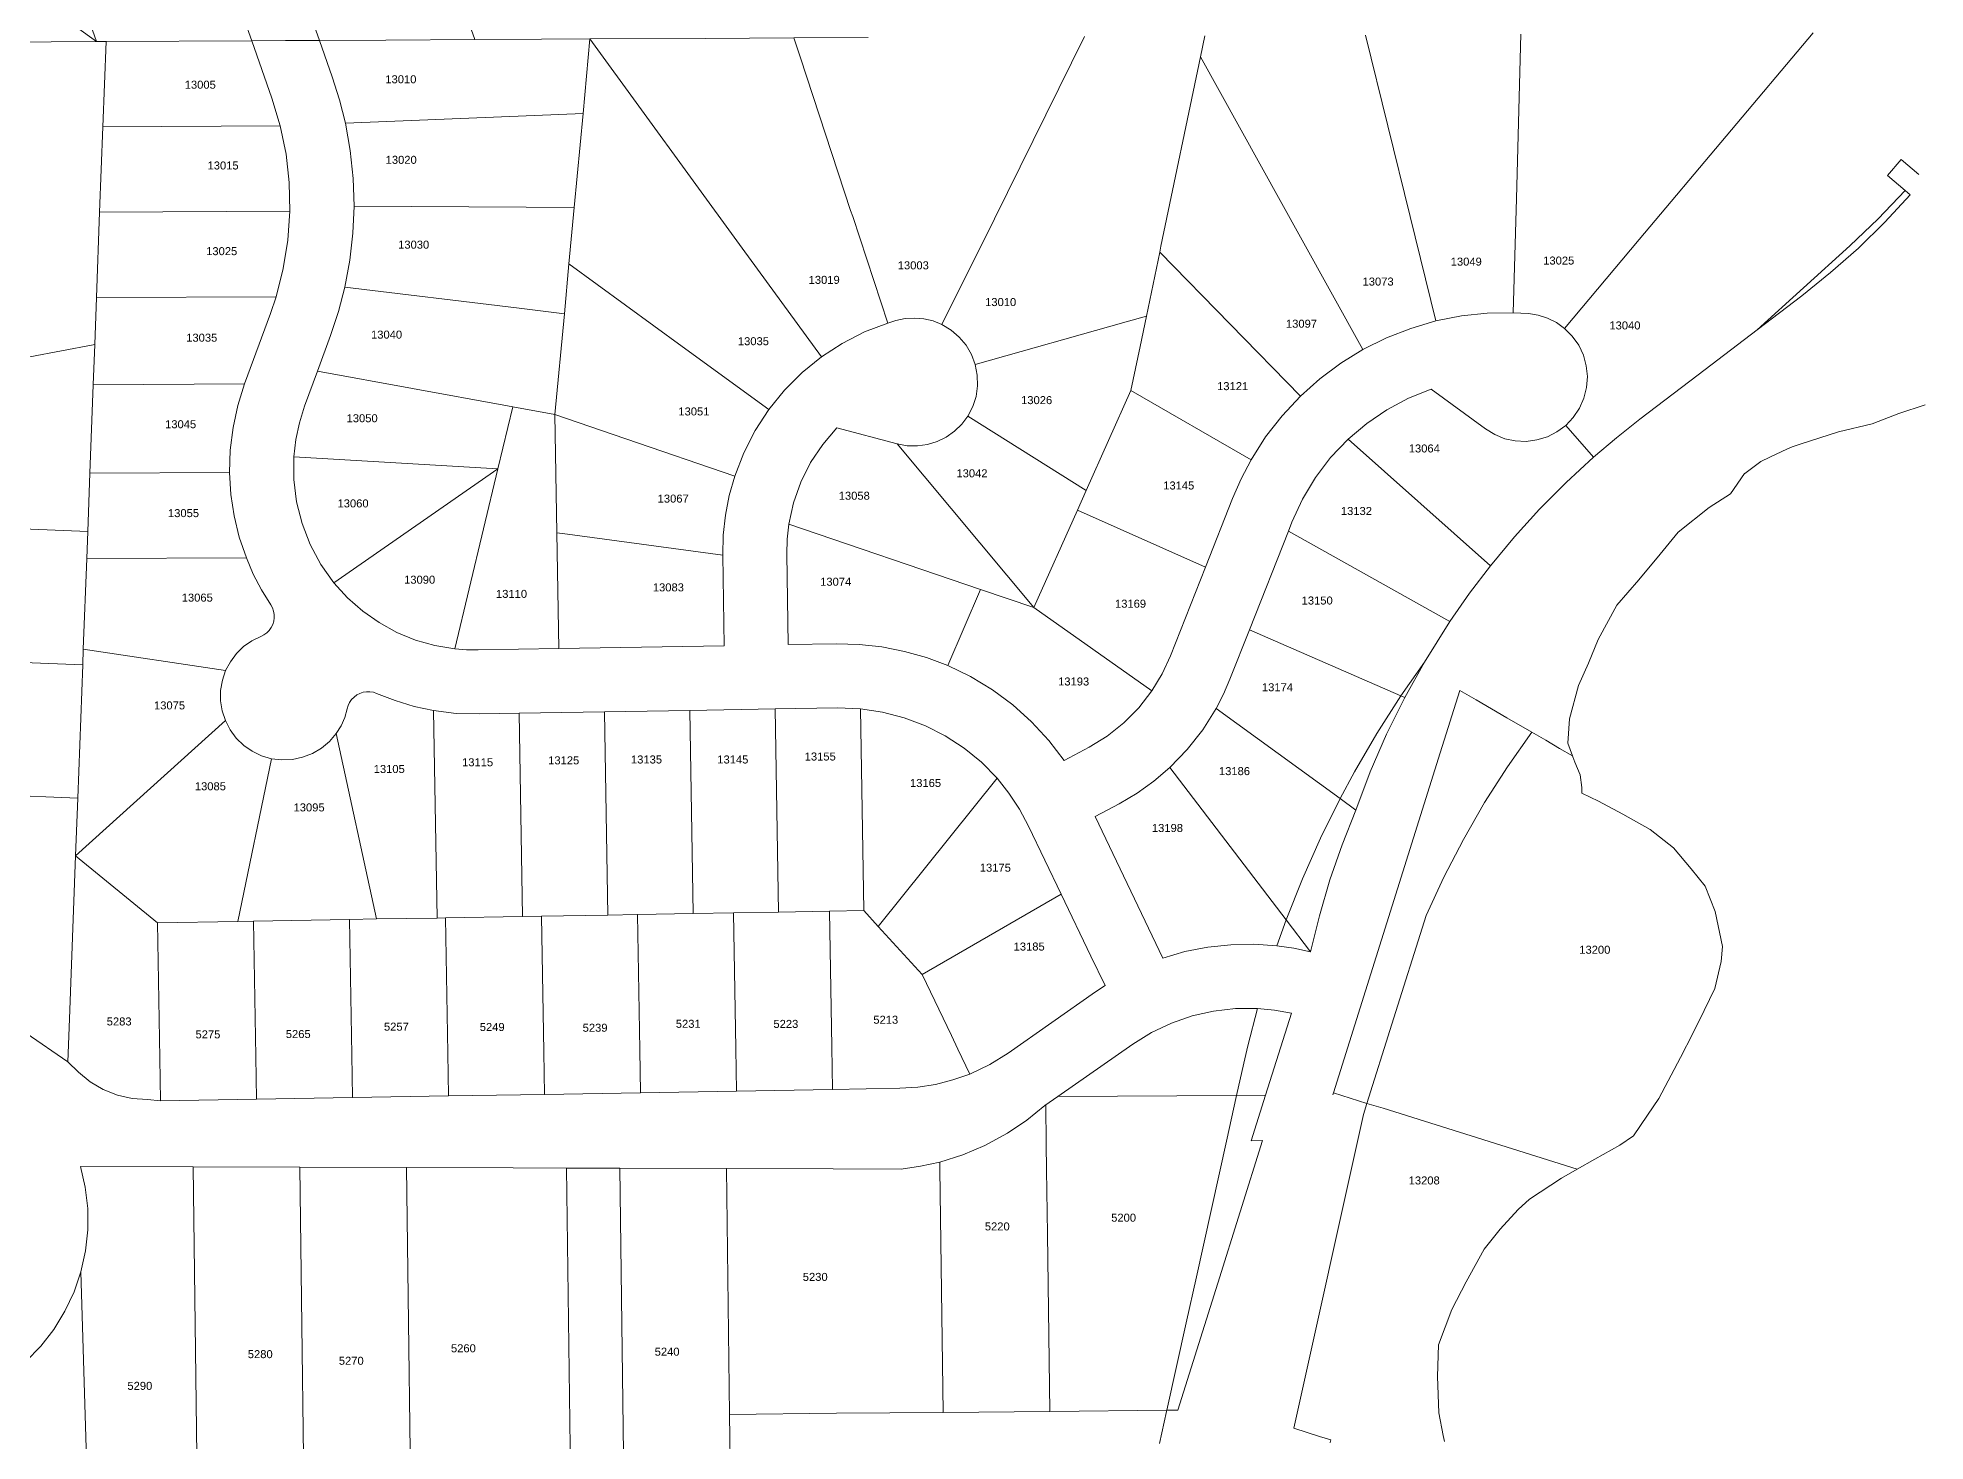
# Model space of a CAD drawing. Header units: feet. Extents: x 865220 to 2843873, y -2240498 to 972474.
# Drawn here: x 2839183 to 2840951, y 969773 to 971089 of the extents above; entities that cross this region are included whole.
import ezdxf
from ezdxf.enums import TextEntityAlignment as Align

# ---------------------------------------------------------------- set-up
doc = ezdxf.new("R2010")
doc.units = ezdxf.units.FT
doc.header["$LTSCALE"] = 0.015
doc.header["$MEASUREMENT"] = 0
doc.layers.add('Dakota County Addresses', color=7, linetype='Continuous', lineweight=5)
doc.layers.add('Dakota County Parcels', color=7, linetype='Continuous', lineweight=5)
doc.styles.add('Dimensions 100', font='arial.ttf')

# ---------------------------------------------------------------- blocks, each defined once
blk = doc.blocks.new('ACMAP_ANN_TEMPLATE_Dakota County Addresses')
at = {"layer": 'Dakota County Addresses', "style": 'Dimensions 100'}
blk.add_attdef('DakotaCountyAddress', text='', height=50, dxfattribs=at).set_placement((0, 0), align=Align.CENTER)

msp = doc.modelspace()

# ---------------------------------------------------------------- linework, layer by layer
at = {"layer": 'Dakota County Parcels', "lineweight": 5}
for p, q in [((2839004.1, 971254.8), (2839237.6, 971085.1)), ((2839342, 971202.5), (2839383.1, 971085.9)), ((2839552.5, 971199.3), (2839592.1, 971086.9)), ((2839212.3, 971156.8), (2839237.6, 971085.1)), ((2839422.8, 971153.6), (2839446.6, 971086.2)), ((2839094.6, 971084.4), (2839195.2, 971084.9)), ((2839195.2, 971084.9), (2839237.6, 971085.1)), ((2839237.6, 971085.1), (2839246, 971085.2)), ((2839243.6, 971005.2), (2839246.6, 971085.2)), ((2839402.1, 971032.1), (2839383.1, 971085.9)), ((2839446.6, 971086.2), (2839508.9, 971086.5)), ((2839446.6, 971086.2), (2839458.6, 971052)), ((2839508.9, 971086.5), (2839592.1, 971086.9)), ((2839700, 971087.5), (2839693.6, 971017.8)), ((2839700, 971087.5), (2839842.9, 970891.4)), ((2839808.2, 971088.1), (2839891.1, 971088.5)), ((2839891.1, 971088.5), (2839960.8, 971088.8)), ((2840079.1, 970919.1), (2840163.6, 971089.9)), ((2840276.4, 971090.5), (2840272.3, 971070.7)), ((2839402.1, 971032.1), (2839409.9, 971006)), ((2839693.6, 971017.8), (2839685.3, 970929.6)), ((2839240.6, 970925.1), (2839243.6, 971005.2)), ((2839243.6, 971005.2), (2839409.9, 971006)), ((2840929, 970974.7), (2840916, 970959.5)), ((2840916, 970959.5), (2840932.5, 970945.4)), ((2840945.6, 970960.4), (2840929, 970974.7)), ((2840932.5, 970945.4), (2840937.2, 970941.3)), ((2839237.6, 970845.1), (2839240.6, 970925.1)), ((2839240.6, 970925.1), (2839418.9, 970926.1)), ((2839685.3, 970929.6), (2839680.4, 970876.8)), ((2839946.3, 970921), (2839979.1, 970821.3)), ((2839842.9, 970891.4), (2839917.1, 970789.5)), ((2840234.1, 970887.6), (2840221.6, 970827.6)), ((2840235.2, 970893.2), (2840234.1, 970887.6)), ((2840365.9, 970752.7), (2840234.1, 970887.6)), ((2840793.8, 970814.8), (2840880.8, 970893.5)), ((2839680.4, 970876.8), (2839676.1, 970830)), ((2839236, 970801.1), (2839237.6, 970845.1)), ((2839237.6, 970845.1), (2839406, 970846)), ((2839406, 970846), (2839400.7, 970830.3)), ((2840793.8, 970814.8), (2840835.8, 970846.8)), ((2839400.7, 970830.3), (2839376.4, 970764.2)), ((2839676.1, 970830), (2839667.3, 970735.7)), ((2839979.1, 970821.3), (2839986.7, 970823.6)), ((2840221.6, 970827.6), (2840215.7, 970799.3)), ((2840565.4, 970830.9), (2840579.5, 970830.2)), ((2839234.6, 970800.8), (2838918.6, 970741.5)), ((2839234.6, 970800.8), (2839236, 970801.1)), ((2839234.6, 970763.5), (2839236, 970801.1)), ((2839457, 970809.6), (2839444.8, 970776.3)), ((2840215.7, 970799.3), (2840207.1, 970758.1)), ((2840793.8, 970814.8), (2840738.8, 970772.9)), ((2839231.5, 970680.5), (2839234.6, 970763.5)), ((2839234.6, 970763.5), (2839376.4, 970764.2)), ((2839444.8, 970776.3), (2839432.7, 970743.5)), ((2839444.8, 970776.3), (2839622.9, 970743.8)), ((2840683.9, 970731.1), (2840738.8, 970772.9)), ((2840207.1, 970758.1), (2840165.2, 970664.4)), ((2840319.7, 970693.2), (2840207.1, 970758.1)), ((2840539.3, 970722), (2840488.4, 970759.4)), ((2839613.9, 970684.6), (2839627.9, 970742.9)), ((2839622.9, 970743.8), (2839627.9, 970742.9)), ((2839627.9, 970742.9), (2839667.3, 970735.7)), ((2839669.2, 970624.8), (2839667.3, 970735.7)), ((2840054.2, 970734.1), (2840165.2, 970664.4)), ((2840901.6, 970726.9), (2840926.6, 970736.6)), ((2840926.6, 970736.6), (2840951.5, 970744.5)), ((2839988, 970708.1), (2839931.6, 970723.1)), ((2840410.5, 970712.4), (2840543.9, 970593.7)), ((2840614.5, 970725.3), (2840640.7, 970695.6)), ((2840835.3, 970708.1), (2840870.2, 970719.2)), ((2840870.2, 970719.2), (2840901.6, 970726.9)), ((2839613.9, 970684.6), (2839422.7, 970695.8)), ((2839988, 970708.1), (2840116.2, 970554.7)), ((2840797.3, 970691.5), (2840805.9, 970695.5)), ((2840805.9, 970695.5), (2840822.3, 970703.3)), ((2840822.3, 970703.3), (2840826.6, 970705.3)), ((2840826.6, 970705.3), (2840835.3, 970708.1)), ((2839229.4, 970625.9), (2839231.5, 970680.5)), ((2839231.5, 970680.5), (2839362.3, 970681.1)), ((2839460.2, 970577.8), (2839613.9, 970684.6)), ((2839573.5, 970515.9), (2839613.9, 970684.6)), ((2840768.9, 970661.2), (2840782.2, 970680.3)), ((2840782.2, 970680.3), (2840782.3, 970680.4)), ((2840782.3, 970680.4), (2840797.3, 970691.5)), ((2840165.2, 970664.4), (2840156.9, 970645.8)), ((2840749, 970648.5), (2840768.9, 970661.2)), ((2838851.2, 970641), (2839229.4, 970625.9)), ((2840156.9, 970645.8), (2840116.2, 970554.7)), ((2840276.9, 970592.6), (2840156.9, 970645.8)), ((2840276.9, 970592.6), (2840302.1, 970656.8)), ((2840719.8, 970625.2), (2840749, 970648.5)), ((2839228.5, 970600.5), (2839229.4, 970625.9)), ((2839671, 970516.2), (2839669.2, 970624.8)), ((2839669.2, 970624.8), (2839679.2, 970623.5)), ((2839679.2, 970623.5), (2839824.6, 970603.8)), ((2840066, 970571.7), (2839886.4, 970632.7)), ((2840318.2, 970533.9), (2840354.6, 970626.3)), ((2840354.6, 970626.3), (2840358, 970634.8)), ((2840354.6, 970626.3), (2840506, 970541.6)), ((2840702.9, 970604.6), (2840719.8, 970625.2)), ((2839886, 970519.9), (2839884.5, 970604.8)), ((2840683.2, 970580.7), (2840702.9, 970604.6)), ((2839225.3, 970515.7), (2839228.5, 970600.5)), ((2839228.5, 970600.5), (2839378.1, 970601.2)), ((2839826, 970518.8), (2839824.6, 970603.8)), ((2840244.1, 970509.4), (2840276.9, 970592.6)), ((2840066, 970571.7), (2840035.4, 970500.2)), ((2840116.2, 970554.7), (2840066, 970571.7)), ((2840662.5, 970556.8), (2840683.2, 970580.7)), ((2840116.2, 970554.7), (2840226.8, 970476.6)), ((2840644.8, 970524.6), (2840662.5, 970556.8)), ((2840299.9, 970487.4), (2840318.2, 970533.9)), ((2840318.2, 970533.9), (2840460, 970471.8)), ((2840482.1, 970503.5), (2840506, 970541.6)), ((2838787.3, 970518.5), (2839224.8, 970501)), ((2839224.8, 970501), (2839225.3, 970515.7)), ((2839225.3, 970515.7), (2839358.7, 970495.6)), ((2839595.2, 970514.9), (2839671, 970516.2)), ((2839671, 970516.2), (2839826, 970518.8)), ((2839931, 970520.6), (2839886, 970519.9)), ((2840635.9, 970502.6), (2840644.8, 970524.6)), ((2839220.1, 970376.1), (2839224.8, 970501)), ((2840460, 970471.8), (2840482.1, 970503.5)), ((2840463.6, 970470.3), (2840482.1, 970503.5)), ((2840626.5, 970481.6), (2840635.9, 970502.6)), ((2840618.1, 970450.5), (2840626.5, 970481.6)), ((2840460, 970471.8), (2840463.6, 970470.3)), ((2839218.1, 970322.1), (2839358.4, 970448.7)), ((2839553.6, 970458.2), (2839556.9, 970263.7)), ((2839596.2, 970454.9), (2839633.7, 970455.6)), ((2839633.7, 970455.6), (2839713.7, 970456.9)), ((2839633.7, 970455.6), (2839636.9, 970265.1)), ((2839713.7, 970456.9), (2839793.6, 970458.3)), ((2839713.7, 970456.9), (2839716.9, 970266.5)), ((2839793.6, 970458.3), (2839873.6, 970459.7)), ((2839793.6, 970458.3), (2839796.9, 970267.8)), ((2839873.6, 970459.7), (2839932, 970460.7)), ((2839873.6, 970459.7), (2839876.9, 970269.2)), ((2839953.6, 970459.8), (2839932, 970460.7)), ((2839956.8, 970270.6), (2839953.6, 970459.8)), ((2840287, 970460.1), (2840403.1, 970375.6)), ((2840559.3, 970451.4), (2840582.7, 970437.8)), ((2840616.5, 970427.4), (2840618.1, 970450.5)), ((2839462.4, 970436.6), (2839500.2, 970262.8)), ((2840582.7, 970437.8), (2840595.8, 970430.3)), ((2840595.8, 970430.3), (2840608.8, 970422.7)), ((2840620.9, 970415.7), (2840616.5, 970427.4)), ((2839401.6, 970413), (2839370.1, 970260.5)), ((2840144.6, 970411.4), (2840167.8, 970423.7)), ((2840608.8, 970422.7), (2840620.9, 970415.7)), ((2840621.3, 970414.8), (2840620.9, 970415.7)), ((2840623.2, 970409.6), (2840621.3, 970414.8)), ((2840628.1, 970398), (2840623.2, 970409.6)), ((2839970.3, 970255.8), (2840081.6, 970394.6)), ((2840243.5, 970404.6), (2840352.5, 970261.9)), ((2840403.1, 970375.6), (2840416.6, 970400.7)), ((2840629.7, 970386.1), (2840628.1, 970398)), ((2839025.8, 970383.9), (2839220.1, 970376.1)), ((2839218.1, 970322.1), (2839220.1, 970376.1)), ((2840403.1, 970375.6), (2840417.7, 970364.9)), ((2840629.5, 970380.7), (2840629.7, 970386.1)), ((2840645.3, 970373.3), (2840629.5, 970380.7)), ((2840173.5, 970358.8), (2840196.1, 970370.8)), ((2840236.9, 970226.2), (2840173.5, 970358.8)), ((2840668.1, 970361), (2840645.3, 970373.3)), ((2840693.8, 970346.5), (2840668.1, 970361)), ((2840141.7, 970286.1), (2840111.2, 970349.9)), ((2840715.4, 970329.4), (2840693.8, 970346.5)), ((2839212.4, 970169.1), (2839218.1, 970322.1)), ((2839218.1, 970322.1), (2839294.8, 970259.3)), ((2840732.1, 970309.9), (2840715.4, 970329.4)), ((2840745.2, 970293.5), (2840732.1, 970309.9)), ((2840141.7, 970286.1), (2840011.5, 970210.8)), ((2840141.7, 970286.1), (2840169.6, 970227.9)), ((2840754.6, 970269.8), (2840745.2, 970293.5)), ((2839796.9, 970267.8), (2839834.6, 970268.5)), ((2839834.6, 970268.5), (2839876.9, 970269.2)), ((2839876.9, 970269.2), (2839924.6, 970270)), ((2839924.6, 970270), (2839956.8, 970270.6)), ((2839956.8, 970270.6), (2839970.3, 970255.8)), ((2840761.4, 970237), (2840754.6, 970269.8)), ((2839294.8, 970259.3), (2839370.1, 970260.5)), ((2839370.1, 970260.5), (2839384.7, 970260.8)), ((2839384.7, 970260.8), (2839474.7, 970262.3)), ((2839474.7, 970262.3), (2839500.2, 970262.8)), ((2839500.2, 970262.8), (2839556.9, 970263.7)), ((2839556.9, 970263.7), (2839564.7, 970263.9)), ((2839564.7, 970263.9), (2839636.9, 970265.1)), ((2839636.9, 970265.1), (2839654.7, 970265.4)), ((2839654.7, 970265.4), (2839716.9, 970266.5)), ((2839716.9, 970266.5), (2839744.6, 970266.9)), ((2839744.6, 970266.9), (2839796.9, 970267.8)), ((2839970.3, 970255.8), (2840011.5, 970210.8)), ((2840343.8, 970237.6), (2840352.5, 970261.9)), ((2840352.5, 970261.9), (2840375.4, 970231.9)), ((2840451.7, 970164.2), (2840483.6, 970266.1)), ((2840760.1, 970222.8), (2840761.4, 970237)), ((2840169.6, 970227.9), (2840182.8, 970200.3)), ((2840754.2, 970197.6), (2840760.1, 970222.8)), ((2840011.5, 970210.8), (2840038.8, 970153.7)), ((2840174, 970194.4), (2840182.8, 970200.3)), ((2840744.4, 970177.1), (2840754.2, 970197.6)), ((2840092.1, 970137.1), (2840174, 970194.4)), ((2839210.9, 970128.8), (2839212.4, 970169.1)), ((2840316.6, 970144), (2840325.6, 970178.9)), ((2840333.3, 970097.7), (2840357.4, 970174.5)), ((2840428.3, 970089.7), (2840451.7, 970164.2)), ((2840733.6, 970155.5), (2840744.4, 970177.1)), ((2839171.7, 970155.9), (2839210.9, 970128.8)), ((2840038.8, 970153.7), (2840045, 970140.8)), ((2840208.9, 970145.6), (2840138.5, 970096.4)), ((2840722, 970132.9), (2840733.6, 970155.5)), ((2839210.9, 970128.8), (2839220.7, 970119.3)), ((2840045, 970140.8), (2840056.1, 970117.5)), ((2840306.1, 970097.5), (2840312.8, 970127.5)), ((2840312.8, 970127.5), (2840316.6, 970144)), ((2840701.7, 970094.5), (2840722, 970132.9)), ((2840056.1, 970117.5), (2840056, 970117.5)), ((2839285.4, 970093.5), (2839297.6, 970092.3)), ((2839297.6, 970092.3), (2839387.6, 970093.8)), ((2839387.6, 970093.8), (2839477.6, 970095.4)), ((2839477.6, 970095.4), (2839567.5, 970096.9)), ((2839567.5, 970096.9), (2839657.5, 970098.4)), ((2839657.5, 970098.4), (2839747.5, 970100)), ((2839747.5, 970100), (2839837.5, 970101.5)), ((2839837.5, 970101.5), (2839927.4, 970103.1)), ((2839927.4, 970103.1), (2839990.5, 970104.1)), ((2840138.5, 970096.4), (2840126.5, 970087.9)), ((2840296.6, 970054.5), (2840306.1, 970097.5)), ((2840333.3, 970097.7), (2840306.1, 970097.5)), ((2840333.3, 970097.7), (2840319.9, 970054.9)), ((2840396.3, 970098.1), (2840396.8, 970099.7)), ((2840396.8, 970099.7), (2840428.3, 970089.7)), ((2840691.3, 970079), (2840701.7, 970094.5)), ((2840127.7, 970051.6), (2840127.2, 970088.5)), ((2840425, 970079.4), (2840359.8, 969785.5)), ((2840425, 970079.4), (2840428.3, 970089.7)), ((2840678.1, 970059.5), (2840691.3, 970079)), ((2840070.3, 970050.6), (2840091.4, 970062)), ((2840665.1, 970050.8), (2840678.1, 970059.5)), ((2840128, 970027.8), (2840127.7, 970051.6)), ((2840268.4, 969927.3), (2840296.6, 970054.5)), ((2840288.5, 969921.5), (2840330.4, 970055.1)), ((2840330.4, 970055.1), (2840319.9, 970054.9)), ((2840641.7, 970037.6), (2840665.1, 970050.8)), ((2839328.1, 970030.5), (2839222.6, 970030.8)), ((2839428.1, 970030.1), (2839328.1, 970030.5)), ((2839528.1, 970029.8), (2839428.1, 970030.1)), ((2839628.1, 970029.5), (2839528.1, 970029.8)), ((2839678.1, 970029.3), (2839628.1, 970029.5)), ((2839728.1, 970029.1), (2839678.1, 970029.3)), ((2839828.1, 970028.8), (2839728.1, 970029.1)), ((2839828.1, 970028.8), (2839831, 969798.5)), ((2839928, 970028.5), (2839828.1, 970028.8)), ((2839991.8, 970028.3), (2839928, 970028.5)), ((2840028, 970028.2), (2840028, 970035)), ((2840031, 969800.4), (2840028, 970028.2)), ((2840128, 970027.8), (2840128.8, 969967.6)), ((2840610.7, 970019.9), (2840625.2, 970028.2)), ((2840625.2, 970028.2), (2840641.7, 970037.6)), ((2840580.7, 970000.3), (2840610.7, 970019.9)), ((2840553.2, 969972), (2840570.1, 969990.4)), ((2840570.1, 969990.4), (2840580.7, 970000.3)), ((2840128.8, 969967.6), (2840131, 969801.3)), ((2840538.2, 969953.3), (2840553.2, 969972)), ((2840521.1, 969922.8), (2840538.2, 969953.3)), ((2840251.1, 969802.5), (2840288.5, 969921.5)), ((2840258.8, 969884.3), (2840268.4, 969927.3)), ((2840507.7, 969896.7), (2840521.1, 969922.8)), ((2840495.2, 969863.6), (2840507.7, 969896.7)), ((2840240.6, 969802.4), (2840258.8, 969884.3)), ((2840494.4, 969833.9), (2840495.2, 969863.6)), ((2840495.5, 969799.8), (2840494.4, 969833.9)), ((2839831, 969798.5), (2839931, 969799.5)), ((2839931, 969799.5), (2840031, 969800.4)), ((2840031, 969800.4), (2840131, 969801.3)), ((2840131, 969801.3), (2840240.6, 969802.4)), ((2840233.7, 969771.2), (2840240.4, 969801.2)), ((2840240.4, 969801.2), (2840240.6, 969802.4)), ((2840240.6, 969802.4), (2840251.1, 969802.5)), ((2840499.6, 969778.7), (2840495.5, 969799.8)), ((2840383.7, 969777.9), (2840359.8, 969785.5)), ((2840394.4, 969774.6), (2840383.7, 969777.9)), ((2840501, 969773), (2840499.6, 969778.7))]:
    msp.add_line(p, q, dxfattribs=at)
for points in [[(2839246, 971085.2), (2839246.6, 971085.2), (2839383.1, 971085.9)], [(2839383.1, 971085.9), (2839383.1, 971085.9), (2839414.8, 971086), (2839446.6, 971086.2), (2839446.6, 971086.2)], [(2839592.1, 971086.9), (2839654.8, 971087.3), (2839700, 971087.5), (2839700, 971087.5), (2839808.2, 971088.1)], [(2839891.1, 971088.5), (2839897.3, 971069.8), (2839944.4, 970926.9), (2839946.3, 970921)], [(2840427, 971091.2), (2840468.8, 970921.1), (2840492.9, 970823.2)], [(2840572.5, 971092), (2840568.3, 970938), (2840565.4, 970830.9)], [(2840613.4, 970816.3), (2840683.4, 970899.6), (2840846.3, 971093.4)], [(2840272.3, 971070.7), (2840235.2, 970893.2), (2840235.2, 970893.2)], [(2840424.5, 970796.4), (2840366, 970901.9), (2840272.3, 971070.7)], [(2839458.6, 971052), (2839465.5, 971030.5), (2839470.9, 971008.6)], [(2839470.9, 971008.6), (2839648.2, 971015.9), (2839693.6, 971017.8)], [(2839409.9, 971006), (2839415.3, 970979.7), (2839418.3, 970953), (2839418.9, 970926.1)], [(2839470.9, 971008.6), (2839475.5, 970982.9), (2839478.2, 970956.9), (2839479, 970930.8)], [(2840835.8, 970846.8), (2840862.8, 970868.6), (2840888.8, 970891.6), (2840913.6, 970915.9), (2840937.2, 970941.3)], [(2840880.8, 970893.5), (2840907.3, 970918.8), (2840932.5, 970945.4)], [(2839418.9, 970926.1), (2839417.1, 970899), (2839412.7, 970872.3), (2839406, 970846)], [(2839479, 970930.8), (2839477.9, 970905.4), (2839475.1, 970880.1), (2839470.4, 970855)], [(2839479, 970930.8), (2839640.2, 970929.8), (2839685.3, 970929.6)], [(2840030, 970819.8), (2840079.1, 970919.1), (2840079.1, 970919.1)], [(2839680.4, 970876.8), (2839786.6, 970799.3), (2839867.7, 970740.2)], [(2839470.4, 970855), (2839464.5, 970832.1), (2839457, 970809.6)], [(2839470.4, 970855), (2839631.4, 970835.4), (2839676.1, 970830)], [(2839917.1, 970789.5), (2839936.6, 970802.2), (2839957.4, 970812.9), (2839979.1, 970821.3)], [(2839986.7, 970823.6), (2839995.4, 970825.5), (2840004.3, 970826), (2840013.1, 970825.2), (2840021.8, 970823.2), (2840030, 970819.8)], [(2840030, 970819.8), (2840038.6, 970814.6), (2840046.2, 970808.1), (2840052.6, 970800.4), (2840057.7, 970791.7), (2840061.2, 970782.3)], [(2840061.2, 970782.3), (2840202.6, 970822.3), (2840221.6, 970827.6)], [(2840424.5, 970796.4), (2840446.5, 970807.4), (2840469.3, 970816.3), (2840492.9, 970823.2)], [(2840492.9, 970823.2), (2840516.8, 970827.9), (2840541, 970830.5), (2840565.4, 970830.9)], [(2840579.5, 970830.2), (2840588.7, 970828.7), (2840597.6, 970825.9), (2840605.9, 970821.7), (2840613.4, 970816.3)], [(2840613.4, 970816.3), (2840620.7, 970809), (2840626.7, 970800.6), (2840631.1, 970791.3), (2840633.8, 970781.3), (2840634.8, 970771.1), (2840634.1, 970760.8), (2840631.5, 970750.8), (2840627.4, 970741.4), (2840621.6, 970732.8), (2840614.5, 970725.3)], [(2839867.7, 970740.2), (2839882.4, 970758.3), (2839898.9, 970774.8), (2839917.1, 970789.5)], [(2840061.2, 970782.3), (2840063.1, 970772.5), (2840063.3, 970762.5), (2840061.9, 970752.5), (2840058.8, 970743), (2840054.2, 970734.1)], [(2840365.9, 970752.7), (2840384.1, 970769), (2840403.7, 970783.6), (2840424.5, 970796.4)], [(2839376.4, 970764.2), (2839370, 970744), (2839365.6, 970723.3), (2839363, 970702.3), (2839362.3, 970681.1)], [(2840319.7, 970693.2), (2840333.3, 970714.5), (2840348.7, 970734.3), (2840365.9, 970752.7)], [(2840410.5, 970712.4), (2840428, 970727.2), (2840446.9, 970740.1), (2840467.1, 970750.9), (2840488.4, 970759.4)], [(2839432.7, 970743.5), (2839427.9, 970727.9), (2839424.5, 970712), (2839422.7, 970695.8)], [(2839667.3, 970735.7), (2839733.8, 970712.8), (2839835.8, 970677.8)], [(2839835.8, 970677.8), (2839844.2, 970699.7), (2839854.9, 970720.5), (2839867.7, 970740.2)], [(2839988, 970708.1), (2839997.4, 970706.3), (2840006.9, 970706.1), (2840016.3, 970707.4), (2840025.4, 970710.2), (2840034, 970714.4), (2840041.7, 970719.8), (2840048.5, 970726.5), (2840054.2, 970734.1)], [(2840683.9, 970731.1), (2840662, 970713.7), (2840640.7, 970695.6)], [(2839886.4, 970632.7), (2839890.8, 970652.7), (2839897.6, 970672.1), (2839906.8, 970690.5), (2839918.2, 970707.5), (2839931.6, 970723.1)], [(2840358, 970634.8), (2840367.8, 970656.2), (2840379.9, 970676.5), (2840394.2, 970695.3), (2840410.5, 970712.4)], [(2840614.5, 970725.3), (2840606.3, 970719.3), (2840597.3, 970714.7), (2840587.6, 970711.7), (2840577.5, 970710.4), (2840567.3, 970710.8), (2840557.4, 970712.9), (2840548, 970716.7), (2840539.3, 970722)], [(2839422.7, 970695.8), (2839422.6, 970674.7), (2839425.2, 970653.7), (2839430.3, 970633.3), (2839438, 970613.6), (2839448, 970595), (2839460.2, 970577.8)], [(2840302.1, 970656.8), (2840310.3, 970675.3), (2840319.7, 970693.2)], [(2840640.7, 970695.6), (2840614.8, 970671.8), (2840590, 970646.8), (2840566.4, 970620.8), (2840543.9, 970593.7)], [(2839362.3, 970681.1), (2839363.6, 970660.7), (2839366.6, 970640.5), (2839371.5, 970620.6), (2839378.1, 970601.2)], [(2839824.6, 970603.8), (2839825, 970622.6), (2839827.1, 970641.3), (2839830.6, 970659.7), (2839835.8, 970677.8)], [(2839884.5, 970604.8), (2839884.9, 970618.8), (2839886.4, 970632.7)], [(2839378.1, 970601.2), (2839384.6, 970586), (2839392.3, 970571.4), (2839401, 970557.3)], [(2840543.9, 970593.7), (2840524.4, 970568), (2840506, 970541.6)], [(2839460.2, 970577.8), (2839472.9, 970563.8), (2839487.1, 970551.3), (2839502.6, 970540.5), (2839519.2, 970531.4), (2839536.7, 970524.2), (2839554.8, 970519.1), (2839573.5, 970515.9)], [(2839401, 970557.3), (2839402.5, 970554.4), (2839403.6, 970551.4), (2839404.2, 970548.2), (2839404.3, 970545), (2839403.8, 970541.8), (2839402.9, 970538.7), (2839401.4, 970535.8), (2839399.5, 970533.2), (2839397.2, 970530.9), (2839394.6, 970529), (2839391.7, 970527.6)], [(2839358.7, 970495.6), (2839363.1, 970503.9), (2839368.8, 970511.5), (2839375.5, 970518), (2839383.2, 970523.4), (2839391.7, 970527.6)], [(2839573.5, 970515.9), (2839584.3, 970515.1), (2839595.2, 970514.9)], [(2840035.4, 970500.2), (2840015.4, 970507.8), (2839994.8, 970513.6), (2839973.7, 970517.8), (2839952.4, 970520.1), (2839931, 970520.6)], [(2840144.6, 970411.4), (2840130.1, 970430.2), (2840114, 970447.6), (2840096.3, 970463.5), (2840077.2, 970477.6), (2840056.8, 970489.9), (2840035.4, 970500.2)], [(2840226.8, 970476.6), (2840236.4, 970492.5), (2840244.1, 970509.4)], [(2839358.4, 970448.7), (2839355.4, 970457.8), (2839354, 970467.3), (2839354, 970477), (2839355.6, 970486.5), (2839358.7, 970495.6)], [(2840287, 970460.1), (2840293.9, 970473.5), (2840299.9, 970487.4)], [(2839472.6, 970459.8), (2839473.5, 970462.9), (2839474.9, 970465.8), (2839476.7, 970468.5), (2839479, 970470.8), (2839481.6, 970472.8), (2839484.4, 970474.2), (2839487.5, 970475.3), (2839490.7, 970475.8), (2839493.9, 970475.7), (2839497.1, 970475.2), (2839500.2, 970474.1)], [(2839500.2, 970474.1), (2839517.5, 970467.4), (2839535.4, 970462), (2839553.6, 970458.2)], [(2840167.8, 970423.7), (2840184.9, 970434.2), (2840200.5, 970446.6), (2840214.6, 970460.8), (2840226.8, 970476.6)], [(2840396.8, 970099.7), (2840496.9, 970418.5), (2840515.2, 970476.9)], [(2840416.6, 970400.7), (2840437.6, 970436.7), (2840460, 970471.8), (2840460, 970471.8)], [(2840417.7, 970364.9), (2840431.3, 970400.8), (2840446.6, 970435.9), (2840463.6, 970470.3)], [(2840515.2, 970476.9), (2840530.5, 970468.1), (2840559.3, 970451.4)], [(2839401.6, 970413), (2839392.3, 970415.8), (2839383.6, 970420), (2839375.6, 970425.5), (2839368.7, 970432.3), (2839362.9, 970440), (2839358.4, 970448.7)], [(2839472.6, 970459.8), (2839470.3, 970451.6), (2839466.9, 970443.8), (2839462.4, 970436.6)], [(2839553.6, 970458.2), (2839574.8, 970455.5), (2839596.2, 970454.9)], [(2840081.6, 970394.6), (2840066.9, 970409.6), (2840050.7, 970422.9), (2840033.1, 970434.4), (2840014.4, 970443.9), (2839994.7, 970451.4), (2839974.4, 970456.7), (2839953.6, 970459.8)], [(2840243.5, 970404.6), (2840259.9, 970421.5), (2840274.5, 970440.1), (2840287, 970460.1)], [(2839462.4, 970436.6), (2839456, 970429.2), (2839448.5, 970422.8), (2839440, 970417.8), (2839430.8, 970414.3), (2839421.2, 970412.3), (2839411.4, 970411.9), (2839401.6, 970413)], [(2840483.6, 970266.1), (2840500.3, 970302.1), (2840518.7, 970337.4), (2840538.5, 970371.8), (2840559.9, 970405.3), (2840582.7, 970437.8)], [(2840111.2, 970349.9), (2840102.7, 970365.7), (2840092.8, 970380.6), (2840081.6, 970394.6)], [(2840196.1, 970370.8), (2840212.8, 970380.7), (2840228.6, 970392), (2840243.5, 970404.6)], [(2840352.5, 970261.9), (2840367.8, 970300.4), (2840384.7, 970338.4), (2840403.1, 970375.6)], [(2840375.4, 970231.9), (2840383.8, 970265.8), (2840393.6, 970299.4), (2840404.9, 970332.4), (2840417.7, 970364.9)], [(2839834.6, 970268.5), (2839836.8, 970141.5), (2839837.5, 970101.5)], [(2839924.6, 970270), (2839926.8, 970143), (2839927.4, 970103.1)], [(2839294.8, 970259.3), (2839296.9, 970132.3), (2839297.6, 970092.3)], [(2839384.7, 970260.8), (2839386.9, 970133.8), (2839387.6, 970093.8)], [(2839474.7, 970262.3), (2839476.9, 970135.4), (2839477.6, 970095.4)], [(2839564.7, 970263.9), (2839566.9, 970136.9), (2839567.5, 970096.9)], [(2839654.7, 970265.4), (2839656.8, 970138.4), (2839657.5, 970098.4)], [(2839744.6, 970266.9), (2839746.8, 970140), (2839747.5, 970100)], [(2840343.8, 970237.6), (2840322.2, 970239.1), (2840300.6, 970238.7), (2840279, 970236.4), (2840257.7, 970232.2), (2840236.9, 970226.2)], [(2840375.4, 970231.9), (2840359.7, 970235.3), (2840343.8, 970237.6)], [(2840325.6, 970178.9), (2840305, 970178.8), (2840284.6, 970176.5), (2840264.5, 970172), (2840245.1, 970165.2), (2840226.5, 970156.4), (2840208.9, 970145.6)], [(2840357.4, 970174.5), (2840341.6, 970177.4), (2840325.6, 970178.9)], [(2840056.1, 970117.5), (2840074.7, 970126.3), (2840092.1, 970137.1)], [(2839220.7, 970119.3), (2839231.7, 970110.2), (2839244, 970102.9), (2839257.3, 970097.6), (2839271.2, 970094.4), (2839285.4, 970093.5)], [(2839990.5, 970104.1), (2840007.3, 970105.2), (2840023.9, 970107.8), (2840040.2, 970111.9), (2840056, 970117.5)], [(2840138.5, 970096.4), (2840138.5, 970096.4), (2840306.1, 970097.5)], [(2840091.4, 970062), (2840109.5, 970074.2), (2840126.5, 970087.9)], [(2840428.3, 970089.7), (2840443.4, 970085.4), (2840625.2, 970028.2)], [(2840028, 970035), (2840049.5, 970041.8), (2840070.3, 970050.6)], [(2839222.6, 970030.8), (2839227.1, 970011.4), (2839229.4, 969991.5), (2839229.5, 969971.5), (2839227.4, 969951.7), (2839223.1, 969932.1)], [(2839334.1, 969566.3), (2839333.5, 969612.1), (2839328.1, 970030.5)], [(2839434.1, 969567.1), (2839433.5, 969610.8), (2839428.1, 970030.1)], [(2839534.1, 969568), (2839533.4, 969619.4), (2839528.1, 970029.8)], [(2839684, 969569.3), (2839682.7, 969673.1), (2839678.1, 970029.3)], [(2839734, 969569.7), (2839732.5, 969688.6), (2839728.1, 970029.1)], [(2839991.8, 970028.3), (2840010, 970031), (2840028, 970035)], [(2839121.4, 969815.5), (2839139.2, 969824.5), (2839156, 969835.4), (2839171.4, 969848), (2839185.4, 969862.3), (2839197.7, 969878.1), (2839208.1, 969895.1), (2839216.6, 969913.2), (2839223.1, 969932.1)], [(2839234.1, 969565.4), (2839233, 969601.7), (2839223.1, 969932.1)], [(2839831, 969798.5), (2839832.7, 969669.6), (2839834, 969570.6)], [(2840393.6, 969772.2), (2840393.7, 969772.3), (2840394.4, 969774.6)]]:
    msp.add_lwpolyline(points, dxfattribs=at)

# ---------------------------------------------------------------- block references
at = {"layer": 'Dakota County Addresses', "lineweight": 5, "xscale": 0.15, "yscale": 0.15, "zscale": 0.15}
for p, values in [((2839334.9, 971040.9), {'DakotaCountyAddress': '13005'}), ((2839522.9, 971046), {'DakotaCountyAddress': '13010'}), ((2839523.2, 970970.5), {'DakotaCountyAddress': '13020'}), ((2839356.3, 970965.2), {'DakotaCountyAddress': '13015'}), ((2839355, 970884.9), {'DakotaCountyAddress': '13025'}), ((2839534.9, 970891), {'DakotaCountyAddress': '13030'}), ((2840003.1, 970871.6), {'DakotaCountyAddress': '13003'}), ((2840521.3, 970875.1), {'DakotaCountyAddress': '13049'}), ((2840608, 970876.1), {'DakotaCountyAddress': '13025'}), ((2839919.6, 970858), {'DakotaCountyAddress': '13019'}), ((2840438.7, 970856.4), {'DakotaCountyAddress': '13073'}), ((2840085, 970837.2), {'DakotaCountyAddress': '13010'}), ((2840366.9, 970816.9), {'DakotaCountyAddress': '13097'}), ((2840670, 970815.3), {'DakotaCountyAddress': '13040'}), ((2839336.3, 970803.8), {'DakotaCountyAddress': '13035'}), ((2839509.5, 970806.7), {'DakotaCountyAddress': '13040'}), ((2839853.3, 970800.5), {'DakotaCountyAddress': '13035'}), ((2840302.4, 970758.4), {'DakotaCountyAddress': '13121'}), ((2840118.7, 970745.3), {'DakotaCountyAddress': '13026'}), ((2839316.5, 970722.7), {'DakotaCountyAddress': '13045'}), ((2839486.6, 970728.3), {'DakotaCountyAddress': '13050'}), ((2839797.5, 970734.7), {'DakotaCountyAddress': '13051'}), ((2840482, 970700), {'DakotaCountyAddress': '13064'}), ((2840058.1, 970676.7), {'DakotaCountyAddress': '13042'}), ((2839778.1, 970653), {'DakotaCountyAddress': '13067'}), ((2839947.8, 970655.7), {'DakotaCountyAddress': '13058'}), ((2840251.9, 970665.3), {'DakotaCountyAddress': '13145'}), ((2839319.2, 970639.4), {'DakotaCountyAddress': '13055'}), ((2839478.1, 970648.5), {'DakotaCountyAddress': '13060'}), ((2840418.4, 970641.4), {'DakotaCountyAddress': '13132'}), ((2839540.5, 970577), {'DakotaCountyAddress': '13090'}), ((2839626.6, 970563.7), {'DakotaCountyAddress': '13110'}), ((2839773.6, 970569.8), {'DakotaCountyAddress': '13083'}), ((2839930.4, 970575.1), {'DakotaCountyAddress': '13074'}), ((2839332.1, 970560.2), {'DakotaCountyAddress': '13065'}), ((2840206.7, 970554.5), {'DakotaCountyAddress': '13169'}), ((2840381.6, 970557.5), {'DakotaCountyAddress': '13150'}), ((2840153.4, 970481.6), {'DakotaCountyAddress': '13193'}), ((2840344.4, 970476.2), {'DakotaCountyAddress': '13174'}), ((2839306.1, 970459.2), {'DakotaCountyAddress': '13075'}), ((2839594.8, 970405.9), {'DakotaCountyAddress': '13115'}), ((2839675.5, 970407.7), {'DakotaCountyAddress': '13125'}), ((2839753.1, 970408.5), {'DakotaCountyAddress': '13135'}), ((2839834, 970408.5), {'DakotaCountyAddress': '13145'}), ((2839915.9, 970411.3), {'DakotaCountyAddress': '13155'}), ((2839512, 970399.6), {'DakotaCountyAddress': '13105'}), ((2840014.6, 970386.5), {'DakotaCountyAddress': '13165'}), ((2840304.1, 970397.6), {'DakotaCountyAddress': '13186'}), ((2839344.4, 970383.4), {'DakotaCountyAddress': '13085'}), ((2839436.9, 970363.6), {'DakotaCountyAddress': '13095'}), ((2840241.3, 970344.3), {'DakotaCountyAddress': '13198'}), ((2840080, 970307.1), {'DakotaCountyAddress': '13175'}), ((2840111.7, 970233.2), {'DakotaCountyAddress': '13185'}), ((2840641.8, 970230.2), {'DakotaCountyAddress': '13200'}), ((2839258.9, 970163), {'DakotaCountyAddress': '5283'}), ((2839518.7, 970158.1), {'DakotaCountyAddress': '5257'}), ((2839608.5, 970157.8), {'DakotaCountyAddress': '5249'}), ((2839704.9, 970157.1), {'DakotaCountyAddress': '5239'}), ((2839792.2, 970160.8), {'DakotaCountyAddress': '5231'}), ((2839883.7, 970160.7), {'DakotaCountyAddress': '5223'}), ((2839977.3, 970164.6), {'DakotaCountyAddress': '5213'}), ((2839342.1, 970150.9), {'DakotaCountyAddress': '5275'}), ((2839426.7, 970151.2), {'DakotaCountyAddress': '5265'}), ((2840481.9, 970014), {'DakotaCountyAddress': '13208'}), ((2840200.2, 969979.1), {'DakotaCountyAddress': '5200'}), ((2840081.8, 969970.9), {'DakotaCountyAddress': '5220'}), ((2839911.2, 969923.6), {'DakotaCountyAddress': '5230'}), ((2839581.5, 969856.7), {'DakotaCountyAddress': '5260'}), ((2839772.4, 969853.5), {'DakotaCountyAddress': '5240'}), ((2839391.1, 969851.2), {'DakotaCountyAddress': '5280'}), ((2839476.4, 969845), {'DakotaCountyAddress': '5270'}), ((2839278.3, 969821.5), {'DakotaCountyAddress': '5290'})]:
    msp.add_blockref('ACMAP_ANN_TEMPLATE_Dakota County Addresses', p, dxfattribs=at).add_auto_attribs(values)

doc.saveas('drawing.dxf')
